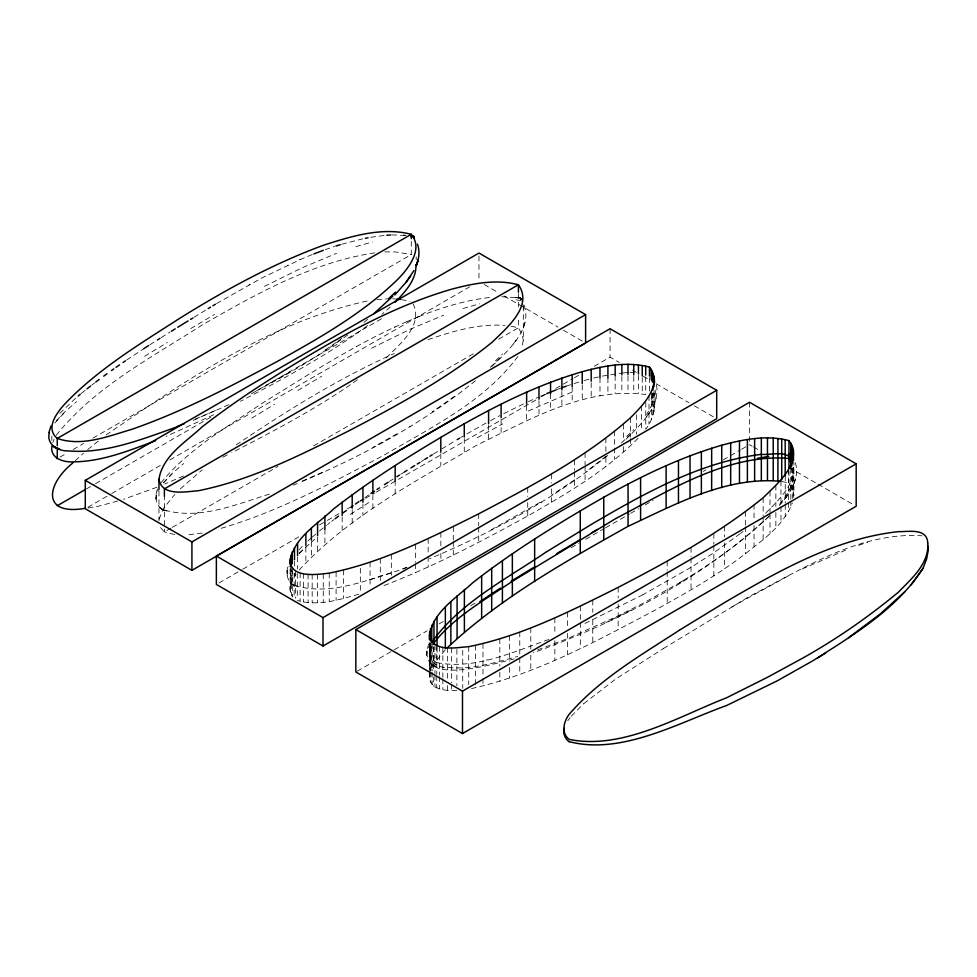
<?xml version="1.0" encoding="UTF-8"?>
<svg xmlns="http://www.w3.org/2000/svg" width="977" height="977" viewBox="0 0 977 977"><rect width="100%" height="100%" fill="white"/><g stroke="black" fill="none" stroke-linecap="round" stroke-linejoin="round"><path stroke-width="0.73" stroke-dasharray="4.88 3.66" d="M157.615 489.025C154.403 495.742 155.502 505.219 162.219 509.383C198.807 521.144 237.13 503.9 271.887 493.361M287.775 567.026C285.553 573.841 287.775 583.403 295.188 585.809L293.308 585.064C328.931 596.654 366.387 580.191 400.338 569.97M428.781 643.782C414.04 689.579 497.012 662.614 514.207 658.913M156.027 499.516L156.784 493.641L158.225 490.356M287.104 575.197L287.861 569.322L289.314 566.037M426.583 655.726L427.34 649.852L431.004 643M292.685 568.59L292.685 597.008C287.323 589.925 291.231 580.35 296.031 574.097M456.882 690.312C446.135 691.191 427.572 689.738 429.611 674.545M520.888 298.474L521.4 299.634L520.717 297.875L520.656 298.681A16.059 9.269 60 0 0 520.643 299.231L520.802 300.562L520.765 299.292A16.267 9.391 60 0 0 520.765 298.877L520.338 297.924L520.961 299.231M655.408 394.305L655.811 390.153M523.318 306.094L523.318 340.228L521.791 347.629M645.773 402.28L645.773 429.208C654.26 418.547 655.836 404.698 654.407 391.521M520.851 300.586L514.427 299.548M159.056 519.275L163.403 508.48L174.785 494.496M491.981 366.351C507.869 350.609 534.224 328.101 523.269 302.87M626.159 439.149C640.68 424.336 662.553 404.918 655.677 381.677M779.451 505.463C789.624 493.837 800.798 477.985 795.034 461.877M524.991 322.618L523.428 327.38M656.08 398.298L654.505 403.061M795.559 478.828L793.983 483.591M471.464 688.577C536.886 673.996 596.3 641.095 655.14 610.136C689.42 591.256 723.664 571.716 754.036 546.851C769.387 535.176 785.386 521.437 792.359 502.899M52.77 442.642L54.065 439.21M445.341 649.766L433.959 663.749L430.466 671.162L430.466 643.892M431.028 644.087C427.987 650.303 429.66 659.609 436.438 662.467M431.761 646.053C424.36 657.069 435.461 668.427 446.868 667.34C470.963 670.1 494.728 662.724 517.712 656.459M779.622 504.315C787.926 494.02 796.304 480.379 792.86 466.652M652.587 403.696L646.689 414.578M788.769 490.747L789.526 489.477M567.771 720.721L570.092 717.668M517.908 356.385C484.58 401.474 431.919 427.071 384.572 454.855C331.704 483.029 278.286 511.594 220.546 528.496M161.058 482.76C188.207 449.2 226.774 427.328 262.031 403.391C309.159 374.167 355.933 343.794 406.933 321.604L407.556 321.335M56.275 435.241C94.806 386.892 151.447 357.667 202.581 324.718C256.646 293.759 313.006 261.934 375.498 252.75M513.206 344.124L517.798 337.834M648.496 414.028L648.875 413.515L644.283 419.805M54.81 423.017L64.812 412.306M299.145 570.079C348.484 516.589 414.517 482.101 476.434 445.365C528.85 420.037 585.26 386.697 645.712 394.525L645.712 376.585M638.091 438.246C606.509 470.596 566.733 493.666 527.727 515.954C480.342 542.003 432.286 567.222 381.677 586.444M56.202 420.892L64.592 412.05L76.536 401.681M163.342 482.748L171.72 473.894L183.664 463.538M163.44 482.931L171.94 474.15M571.313 716.153L583.745 703.684M59.78 413.418L76.059 397.761M298.901 549.99L302.528 546.143M299.109 553.263L314.753 539.219M769.534 515.661C742.483 541.881 711.464 563.827 679.076 582.976L643.013 603.31L617.818 616.023L567.637 638.555L536.825 650.145M499.992 358.009L489.66 367.938M631.081 433.69L620.749 443.619M765.626 513.206C777.936 500.554 793.812 486.473 793.69 467.348M299.28 553.495L303.029 549.831M768.74 516.662C701.73 578.872 618.588 621.665 533.21 652.819M75.241 460.717L83.57 453.145M180.293 488.879L202.19 469.888M390.348 306.998L382.019 314.167M386.416 357.777C399.666 344.209 423.7 325.182 413.039 303.786M495.486 360.745L502.654 353.955M626.575 436.426L633.743 429.636M583.867 703.574L615.913 678.881L663.359 648.581M307.938 540.928L311.101 538.107M312.164 537.179L318.465 531.818M81.299 393.413L85.768 389.811M319.503 530.951L326.355 525.479M87.747 449.579L98.396 441.006M363.981 322.373L369.489 317.928M475.518 380.676C422.65 423.395 362.272 456.186 299.78 482.504M607.706 455.465C554.203 498.905 492.958 532.135 429.562 558.734M606.326 456.051L585.724 471.903M327.539 524.539L329.921 522.671M91.704 385.146L94.598 382.947M331.667 521.339L333.963 519.617M106.188 434.912C187.328 379.345 271.972 321.079 369.697 300.476M740.163 533.65L713.845 552.738L691.032 567.344L643.013 594.675M740.847 533.149L743.106 531.5M347.788 334.855C318.575 356.324 287.226 374.716 255.168 391.569M236.263 444.853C286.664 410.743 338.653 378.441 394.293 353.479M337.7 341.376L342.609 337.871M454.647 396.222L432.274 411.805M367.657 325.463C327.979 355.03 284.197 378.355 240.476 401.278M357.35 379.797C317.928 408.007 274.769 430.478 231.781 452.669M325.146 349.961L336.479 342.243M574.684 479.78L551.797 495.009M126.668 360.024L143.692 348.716M360.073 500.81L362.479 499.186M364.873 497.562L370.881 493.495M350.34 514.464L371.736 500.688M149.921 344.734L154.903 341.547M389.383 481.466L393.12 479.072M663.383 648.557L750.189 595.958C803.338 568.602 859.833 531.622 922.068 535.799M161.217 337.578L170.108 332.033M400.692 474.321L404.49 471.94M679.503 582.878L683.326 580.485M421.148 461.632L425.019 459.239M194.069 317.244L205.829 310.051M302.54 364.934L303.2 364.531M409.668 426.79L410.328 426.387M433.446 454.061L439.308 450.458M540.757 502.471L541.417 502.068M680.236 583L680.896 582.597M144.633 356.263L167.385 342.5M251.761 418.107L274.513 404.356M441.677 449.017L455.941 440.395M216.528 303.578L261.665 278.079L300.428 259.479M190.71 328.59L214.525 314.423M297.838 390.446L321.653 376.267M460.753 437.525L463.159 436.084M540.025 502.349L491.516 529.632M731.688 606.949L789.269 575.343M466.982 433.861L487.132 422.418M59.915 457.175L66.509 453.365M73.116 449.554L83.692 443.46M92.937 438.136L411.28 254.557L411.28 238.644M86.33 488.976L94.256 484.409M95.575 483.639L213.133 415.848M251.443 393.768L383.534 317.598M87.93 507.246L110.389 494.277M111.708 493.519L160.582 465.296M169.839 459.959L469.729 286.811M170.999 528.117L164.392 531.928L160.362 527.372M172.318 527.36L277.993 466.42M313.666 445.866L473.491 353.698M498.6 339.227L518.408 327.796L518.408 317.415M219.007 582.927L241.466 569.957M242.785 569.2L300.916 535.64M319.418 524.954L326.025 521.144M327.344 520.387L340.558 512.754M347.153 508.944L349.803 507.417M360.366 501.311L364.336 499.027M365.654 498.27L374.899 492.921M376.218 492.164L540.037 397.578M541.368 396.821L545.325 394.525M555.901 388.431L573.072 378.514M574.391 377.745L579.679 374.704M594.211 366.314L610.063 357.155L619.284 362.479M357.167 671.223L392.839 650.621M394.158 649.864L427.181 630.788M439.076 623.924L445.683 620.114M470.78 605.618L476.068 602.565M571.191 547.657L579.117 543.078M585.724 539.267L604.213 528.581M605.532 527.824L629.322 514.097M630.641 513.328L638.567 508.748M645.174 504.938L653.1 500.358M703.306 471.378L705.944 469.852M723.114 459.935L740.297 450.018M741.616 449.261L749.542 444.682L752.168 446.208M289.876 371.944L265.61 385.597M397.004 433.8L372.738 447.442M477.228 437.769L502.63 423.92M490.527 420.611L499.882 415.604M248.915 284.893L249.636 284.515M356.055 346.737L356.764 346.359M642.878 594.749L583.611 624.071M264.413 286.395L302.565 267.588L336.564 253.336M371.541 348.239L409.693 329.444L443.705 315.192M222.866 457.187L228.044 454.537M503.741 413.65L525.516 402.927M630.995 610.161L605.923 622.581M528.301 410.999L574.781 390.873M802.044 569.041L848.524 548.915M228.862 404.661L190.051 421.746M213.707 414.761L166.151 436.389M183.542 475.97L164.783 483.994M528.301 401.681L538.022 397.285M287.299 265.402L287.959 265.109M394.439 327.246L395.087 326.953M215.416 410.438L194.655 419.402M322.557 472.282L300.489 481.795M299.805 259.748L312.42 254.46M406.933 321.604L419.548 316.316M540.696 396.161L546.045 393.926M157.004 487.205L123.517 499.332M293.332 485.117L297.179 483.591M548.842 639.483C513.34 651.854 475.237 670.063 436.768 662.601M418.974 316.572C442.483 307.254 466.969 299.695 492.225 297.203M556.328 389.835L562.007 387.661M402.475 568.895L406.615 567.332M402.976 569.041L407.128 567.478M427.963 339.666C452.681 331.337 478.632 323.387 505.011 325.426M325.133 249.672L334.513 246.448M566.025 386.281L572.717 383.985M390.653 573.096L369.233 579.898M858.514 545.325L867.747 542.272M341.681 244.262L362.687 238.84M574.158 383.546L582.768 380.908M355.86 246.668L372.408 241.942M462.988 308.524L479.536 303.798M117.765 501.042L97.883 506.342L88.04 507.979M358.889 594.15C339.153 599.817 317.72 606.509 297.289 600.452M584.112 380.554L592.172 378.392M486.424 659.963L487.205 659.756M593.625 378.05L600.904 376.365M602.247 376.108L623.302 372.884M202.276 533.039L186.314 535.03M370.772 237.264L385.573 235.31M376.939 299.621L387.307 298.828M623.79 372.848L628.748 372.518M384.865 251.883L395.538 251.944L411.28 254.557M391.777 234.907L407.201 235.481L403.379 235.164L406.114 235.384M501.751 296.727L520.692 297.912L521.193 299.426M629.994 372.445L634.256 372.396M392.656 298.864L395.538 298.986M518.176 297.777L515.355 297.545L517.981 297.765M174.651 534.553L164.392 531.928L164.392 496.316M161.779 508.993L164.112 510.128L160.973 508.419M432.359 665.325L432.933 665.642M401.486 299.658L410.022 301.258M511.154 326.196L518.408 327.796L522.06 334.183L523.318 340.228M781.722 481.478L788.976 483.078L792.628 489.465L793.886 495.498L793.886 462.17M292.062 584.099L297.973 586.737M431.541 664.629L437.452 667.267M166.859 511.081L162.06 509.286L163.464 509.86M162.219 509.383L164.112 510.128M294.541 585.541L293.149 584.967L295.054 585.834M434.02 666.07L432.628 665.496L434.533 666.363M484.238 284.515L498.722 292.88M503.985 295.921L557.965 327.075M563.24 330.116L584.295 342.28M632.449 370.075L636.393 372.359M642.976 376.157L649.558 379.955M656.141 383.766L689.054 402.756M694.317 405.797L714.065 417.203M753.487 446.965L760.069 450.763M789.037 467.482L816.687 483.444M818.005 484.213L853.544 504.73M292.88 584.796L291.61 583.819L293.454 585.028M431.175 664.421L432.457 665.398L429.672 662.809M160.607 508.211L161.901 509.188L159.104 506.611M290.193 582.292L291.696 583.892M521.059 298.938L521.779 300.073L520.949 298.62M651.256 397.737L654.407 407.971M522.842 304.409L524.527 310.698M426.546 651.171L426.546 654.211M287.067 570.641L287.067 573.682M155.978 494.96L155.99 498.001M793.507 467.226L793.507 497.525M792.628 468.252L792.628 489.465M792.359 468.056L792.359 498.355M791.736 467.568L791.736 487.267M790.735 468.594L790.857 499.516M790.857 501.03L790.857 507.087M788.976 470.951L788.976 483.078M788.476 469.241L788.476 501.054M788.476 502.569L788.476 511.655M785.252 475.836L785.252 503.094M785.252 504.62L785.252 516.735M780.977 481.002L780.977 505.231M780.977 506.745L780.977 521.901M775.86 485.288L775.86 506.501M775.86 512.559L775.86 527.702M770.01 491.223L770.01 512.437M770.01 513.951L770.01 533.65M763.122 497.769L763.122 515.941M763.122 517.456L763.122 540.183M754.036 504.437L754.036 519.581M754.036 525.638L754.036 546.851M749.542 402.268L749.542 444.682M745.353 511.557L745.353 525.186M745.353 526.713L745.353 553.971M724.555 526.273L724.555 536.886M724.555 542.943L724.555 568.699M713.845 533.503L713.845 544.104M713.845 545.63L713.845 575.929M691.032 547.523L691.032 556.609M691.032 558.136L691.032 589.949M667.206 561.067L667.206 570.153M667.206 571.667L667.206 603.481M654.028 390.568L654.028 411.512M653.149 392.962L653.149 401.938M652.88 392.937L652.88 415.372M652.257 393.755L652.257 399.74M651.378 392.632L651.378 419.56M649.497 377.598L649.497 391.056M648.997 395.709L648.997 424.14M642.243 377.488L642.243 393.951M641.498 405.956L641.498 431.382M638.433 375.486L638.433 393.438M636.381 414.749L636.381 434.191M633.755 376.475L633.755 392.937M630.531 417.692L630.531 437.146M630.531 438.636L630.531 446.123M627.979 376.243L627.979 392.693M623.644 424.238L623.644 440.688M623.644 446.672L623.644 452.656M621.848 376.45L621.848 392.913M618.172 587.372L618.172 597.973M618.172 604.03L618.172 629.786M615.156 375.62L615.156 393.572M614.557 430.906L614.557 459.324M610.063 328.736L610.063 357.155M607.914 377.977L607.914 394.427M605.874 438.026L605.874 451.496M605.874 457.48L605.874 466.456M599.988 377.855L599.988 395.807M592.783 600.22L592.783 612.347M592.783 619.919L592.783 642.646M591.195 382.703L591.195 397.651M585.076 452.742L585.076 464.71M585.076 466.212L585.076 481.172M582.243 385.158L582.243 400.118M580.338 605.96L580.338 621.103M580.338 622.618L580.338 648.374M574.366 459.972L574.366 470.45M574.366 471.94L574.366 488.402M572.18 386.611L572.18 403.061M567.637 612.139L567.637 627.283M567.637 633.34L567.637 654.553M561.885 391.472L561.885 406.432M554.851 617.928L554.851 634.586M554.851 640.656L554.851 660.342M551.553 473.992L551.553 482.968M551.553 488.952L551.553 502.422M550.552 393.951L550.552 410.401M538.986 400.68L538.986 415.64M530.804 627.869L530.804 649.082M530.804 655.14L530.804 670.283M527.727 487.535L527.727 496.511M527.727 502.496L527.727 515.954M526.64 405.687L526.64 420.647M519.776 632.082L519.776 656.324M519.776 657.839L519.776 674.496M518.408 293.674L518.408 307.022M509.542 635.673L509.542 661.429M509.542 667.486L509.542 678.087M501.116 419.17L501.116 432.628M499.821 638.848L499.821 666.106M499.821 672.176L499.821 681.262M488.585 425.337L488.585 438.807M482.98 643.623L482.98 676.951M482.98 678.465L482.98 686.037M478.974 256.047L478.974 281.474M478.693 513.841L478.693 525.809M478.693 527.299L478.693 542.259M475.579 645.394L475.579 687.82M468.716 646.664L468.716 684.535M464.27 438.49L464.27 451.96M462.744 650.438L462.744 688.309M456.882 649.412L456.882 685.769M453.304 526.701L453.304 540.159M453.304 541.649L453.304 555.119M451.655 647.934L451.655 682.776M451.655 684.291L451.655 690.36M447.576 647.69L447.576 679.503M447.576 685.561L447.576 690.116M442.85 647.128L442.85 677.427M442.85 678.942L442.85 689.554M440.859 532.428L440.859 547.389M440.859 553.373L440.859 560.847M440.798 453.731L440.798 465.699M439.589 646.408L439.589 675.192M439.589 676.707L439.589 688.834M437.049 647.372L437.049 659.487M436.768 645.553L436.768 674.338M436.768 675.852L436.768 687.979M434.96 644.796L434.96 673.58M434.96 675.095L434.96 687.21M433.959 647.092L433.959 663.749M433.641 646.774L433.641 671.016M433.641 677.085L433.641 686.172M432.164 643.623L432.164 670.894M432.164 672.408L432.164 684.535M431.761 646.505L431.761 667.718M430.918 640.228L430.918 670.527M430.918 672.042L430.918 682.654M429.953 643.562L429.953 670.833M429.953 672.347L429.953 679.919M429.611 668.488L429.611 642.732L429.538 669.99M429.538 671.504L429.538 677.562M428.158 538.608L428.158 555.058M428.158 556.56L428.158 567.026M416.19 256.853L416.19 259.748M415.372 544.397L415.372 562.349M415.372 563.839L415.372 572.815M395.172 480.513L395.172 493.971M391.325 554.338L391.325 575.282M380.297 558.551L380.297 580.985M372.872 495.156L372.872 508.614M370.063 562.141L370.063 587.568M362.931 503.827L362.931 515.795M360.342 568.309L360.342 593.735M352.208 509.664L352.208 523.122M343.501 570.092L343.501 598.51M342.17 517.041L342.17 530.499M336.1 571.875L336.1 600.293M329.237 573.133L329.237 601.551M324.914 529.412L324.914 544.36M323.265 573.878L323.265 602.296M317.598 537.265L317.598 550.723M317.403 574.366L317.403 602.785M312.176 574.403L312.176 602.833M311.382 541.673L311.382 556.634M308.097 574.158L308.097 602.589M305.862 547.279L305.862 562.239M303.371 573.597L303.371 602.027M300.11 572.888L300.11 601.307M297.57 557L297.57 568.968M297.289 573.523L297.289 598.95M295.481 571.264L295.481 598.193M294.48 561.274L294.48 567.258M294.48 573.243L294.48 576.235M294.162 573.218L294.162 598.645M292.282 571.215L292.282 580.191M291.439 566.697L291.439 595.127M290.987 570.177L290.987 583.635M290.474 565.463L290.474 592.392M290.132 569.066L290.059 590.035M158.97 491.126L158.97 520.802M51.842 436.023L51.842 440.371M788.354 494.044L783.762 500.334L788.354 494.044M520.13 297.948L518.616 297.875L520.057 297.997"/><path stroke-width="1.47" d="M413.637 237.9L413.637 237.448A16.108 9.294 60 0 0 413.637 237.032L413.564 236.031L411.488 236.019L412.929 236.153M51.915 446.037C49.815 458.677 64.164 462.561 73.971 461.84C102.414 461.498 129.416 450.47 155.709 440.7M158.97 479.255C162.451 455.88 186.167 441.812 202.19 426.851C239.756 397.431 280.423 372.152 321.58 348.068C362.601 324.279 405.492 302.65 451.154 289.339C472.831 283.489 496.243 278.811 518.408 284.771C533.503 306.094 506.294 328.174 492.555 341.877C448.296 377.83 398.042 405.272 347.604 431.48C299.707 455.38 251.052 480.183 198.148 490.772C185.703 491.59 161.901 496.78 158.97 479.255L158.97 489.648M290.132 558.6C289.119 578.75 316.389 574.647 329.237 573.133C382.141 562.532 430.784 537.741 478.693 513.841C531.659 485.911 585.528 457.688 630.531 417.692C642.683 405.589 663.249 384.901 649.497 367.132C627.319 361.172 603.908 365.838 582.243 371.7C536.581 384.999 493.69 406.64 452.656 430.43C411.5 454.513 370.833 479.792 333.267 509.212C317 524.771 290.804 539.524 290.059 564.608M429.538 635.148C433.019 611.761 456.723 597.704 472.746 582.744C510.312 553.312 550.979 528.032 592.135 503.961C633.169 480.159 676.06 458.531 721.722 445.219C743.387 439.369 766.798 434.692 788.976 440.651C804.059 461.974 776.862 484.055 763.122 497.769C718.852 533.711 668.61 561.164 618.172 587.372C570.263 611.272 521.62 636.064 468.716 646.664C456.259 647.482 432.457 652.673 429.538 635.148L429.538 639.691L429.611 632.131M928.065 551.297L926.623 558.929L923.033 568.26M413.833 237.374L413.063 236.068L413.527 236.971A16.108 9.294 60 0 0 413.515 237.374L413.527 237.826M48.887 432.762L50.938 426.021M49.412 432.799C45.956 444.034 58.034 451.301 67.804 450.885C105.638 454.146 142.19 439.1 177.216 426.839M564.279 728.353C562.74 733.263 564.95 738.868 569.164 741.726M416.458 265.048C419.096 258.465 419.963 250.906 417.46 244.14M431.761 642.243C460.228 602.443 505.903 579.398 545.557 552.42M413.918 270.592L406.066 282.28L394.732 294.993M432.958 644.099C453.731 617.012 484.543 600.122 512.351 581.315L615.913 518.445C668.793 491.016 727.389 453.413 788.537 458.433M410.291 276.491L410.658 275.978L406.066 282.28M911.004 584.991L923.033 568.26C896.898 609.098 853.361 634.965 813.352 660.489L777.142 680.896L726.595 705.516C678.636 722.699 621.531 755.404 568.98 741.58M73.165 462.683C46.029 484.262 41.474 515.88 85.06 508.345M395.245 302.162C404.918 291.952 416.629 279.849 415.921 264.767M447.185 647.898C500.334 597.948 564.828 561.873 628.064 526.334C675.693 504.205 726.18 476.361 780.452 481.307M392.864 296.153L373.886 313.666M904.824 591.732L880.082 614.093L848.439 637.822M388.357 298.889L395.526 292.099M78.16 396.027L80.248 394.281M86.953 388.87L90.519 386.074M95.758 382.08L99.202 379.479M335.123 518.75L338.579 516.149M103.709 376.157L107.018 373.764M343.025 512.888L346.334 510.507M111.415 370.576L113.735 368.952M116.055 367.328L119.536 364.897M350.792 507.295L353.112 505.683M355.433 504.059L358.913 501.616M123.065 362.467L125.459 360.843M479.841 601.71L500.334 588.13M370.881 493.495L374.557 491.077M377.012 489.465L379.455 487.865M143.692 348.716L148.675 345.528M384.401 484.653L388.138 482.259M157.431 339.959L159.959 338.372M396.906 476.691L399.434 475.115M679.821 629.933C641.938 654.627 601.649 677.733 571.313 711.879C564.303 718.791 560.004 732.53 569.225 739.406C622.801 750.251 678.746 716.324 726.595 697.773L767.482 677.293L801.47 658.803C835.799 639.703 868.162 617.208 898.388 592.196C911.223 578.921 928.724 564.193 927.857 543.957M546.058 552.103L592.367 523.794C644.844 493.129 700.069 462.06 761.327 454.342C771.024 455.441 789.563 448.919 792.628 462.561M680.322 629.615L726.644 601.319C779.927 570.275 836.092 538.4 898.486 531.635C908.83 531.903 927.417 527.629 927.796 543.456M817.59 658.009L825.541 653.063M171.378 331.24L175.213 328.858M404.49 471.94L407.043 470.352M410.877 467.971L414.712 465.602M511.215 581.205L533.613 567.442M177.765 327.271L188.085 320.92M417.277 464.014L419.854 462.426M425.019 459.239L427.596 457.651M190.552 319.406L192.896 317.965M429.941 456.21L432.274 454.781M208.186 308.61L210.556 307.169M212.925 305.728L215.331 304.287M457.151 439.674L459.556 438.246M580.24 539.597L556.682 553.641M592.221 532.477L597.423 529.436M584.295 343.806L191.919 570.336L85.28 508.773L85.28 480.354L478.974 253.055L585.614 314.618L585.614 343.049M57.264 505.732L85.011 489.733M85.28 480.354L191.919 541.917L585.614 314.618M216.369 556.035L610.063 328.736L716.703 390.299L716.703 418.73L323.008 646.017L216.369 584.454L216.369 556.035L323.008 617.598L716.703 390.299M355.848 629.567L749.542 402.268L856.182 463.831L856.182 506.245L462.487 733.544L355.848 671.981L355.848 629.567L462.487 691.13L856.182 463.831M546.644 393.67L550.637 391.997M176.678 426.68L184.348 423.615M313.849 253.922L318.111 252.298M318.966 252.005L323.24 250.368M551.48 391.704L555.754 390.079M562.007 387.661L566.025 386.281M335.941 246.009L340.252 244.702M365.386 238.315L368.073 237.79M757.395 458.311L768.936 456.344M386.807 235.237L390.544 234.993M790.759 454.134L789.184 454.085M791.272 456.369L790.491 456.271M396.711 299.109L400.216 299.487M788.879 458.506L791.932 463.819M410.853 235.909L412.807 236.312M788.537 453.975L790.503 454.366M59.719 449.225L53.845 446.574L56.922 448.321M54.859 447.21L55.237 447.49M53.393 446.281L54.663 447.271M413.821 236.776L414.468 238.009M652.905 377.843L654.578 382.019M413.76 236.629L414.272 237.79M413.625 236.397L414.053 237.57M927.588 545.85L928.15 550.32M793.483 449.75L793.483 460.35M792.628 447.039L792.628 462.194M791.736 444.853L791.736 466.053M790.735 442.837L790.735 467.079M788.976 440.651L788.976 467.922M785.19 439.638L785.19 475.994M781.722 439.052L781.722 479.963M777.912 438.539L777.912 480.965M773.234 438.038L773.234 480.452M767.458 437.806L767.458 480.22M761.327 438.014L761.327 480.44M754.635 438.673L754.635 481.099M747.393 439.54L747.393 481.954M739.467 440.908L739.467 483.334M730.674 442.764L730.674 485.178M721.722 445.219L721.722 487.645M711.659 448.174L711.659 490.588M701.364 451.533L701.364 493.959M690.031 455.502L690.031 497.928M678.465 460.741L678.465 503.167M666.119 465.748L666.119 508.162M654.407 379.552L654.407 382.544M654.004 376.218L654.004 386.684M653.149 373.519L653.149 382.495M652.88 386.953L652.88 389.945M652.257 371.321L652.257 381.787M651.256 369.318L651.256 379.784M649.497 367.132L649.497 376.108M645.712 366.106L645.712 375.083M642.243 365.52L642.243 375.998M640.594 477.741L640.594 520.155M638.433 365.007L638.433 373.983M633.755 364.506L633.755 374.985M628.064 483.908L628.064 526.334M627.979 364.274L627.979 374.741M621.848 364.482L621.848 374.96M615.156 365.154L615.156 375.62M607.914 366.009L607.914 377.977M603.749 497.061L603.749 539.487M599.988 367.376L599.988 377.855M591.195 369.233L591.195 381.201M582.243 371.7L582.243 383.656M580.277 510.812L580.277 553.226M572.18 374.643L572.18 386.611M561.885 378.014L561.885 389.982M550.552 381.983L550.552 393.951M538.986 387.222L538.986 399.19M534.651 539.084L534.651 581.498M526.64 392.217L526.64 404.185M518.408 292.184L518.408 284.771L164.392 488.903L164.392 496.316M512.351 553.727L512.351 596.141M502.41 560.896L502.41 603.322M501.116 404.209L501.116 417.667M491.687 568.235L491.687 610.649M488.585 410.389L488.585 423.847M481.649 575.612L481.649 618.026M464.27 423.542L464.27 437M464.393 589.473L464.393 631.887M462.487 691.13L462.487 733.544M457.077 595.836L457.077 638.25M450.861 601.747L450.861 644.161M445.341 607.352L445.341 648.252M440.798 437.281L440.798 452.241M437.049 617.073L437.049 645.858M433.959 621.335L433.959 644.063M431.761 625.304L431.761 641.962M430.466 628.748L430.466 640.863M411.28 238.644L411.28 234.309C381.958 226.774 351.561 236.214 323.668 245.178C272.937 263.729 225.369 289.913 179.573 318.404C140.639 343.489 100.35 367.792 67.657 400.997C59.023 409.9 43.892 427.23 57.264 438.441C81.946 446.965 108.142 436.279 131.846 429.318C182.528 411.647 230.279 386.745 277.444 361.356C320.004 337.724 363.2 313.214 398.164 278.933C408.74 268.04 423.542 249.037 411.28 234.309L57.264 438.441L57.264 445.671M395.172 465.553L395.172 480.513M372.872 480.195L372.872 493.666M362.931 487.376L362.931 502.325M352.208 494.704L352.208 508.162M342.17 502.08L342.17 515.538M324.914 515.941L324.914 529.412M323.008 617.598L323.008 646.017M317.598 522.304L317.598 535.762M311.382 528.215L311.382 540.183M305.862 533.821L305.862 545.789M297.57 543.542L297.57 555.51M294.48 547.804L294.48 559.772M292.282 551.773L292.282 563.741M290.987 555.217L290.987 565.683M191.919 541.917L191.919 570.336M57.264 448.565L57.264 458.702M418.009 260.346L416.3 265.524L418.009 260.346M56.336 448.003L54.932 447.442L56.336 448.003"/></g></svg>
